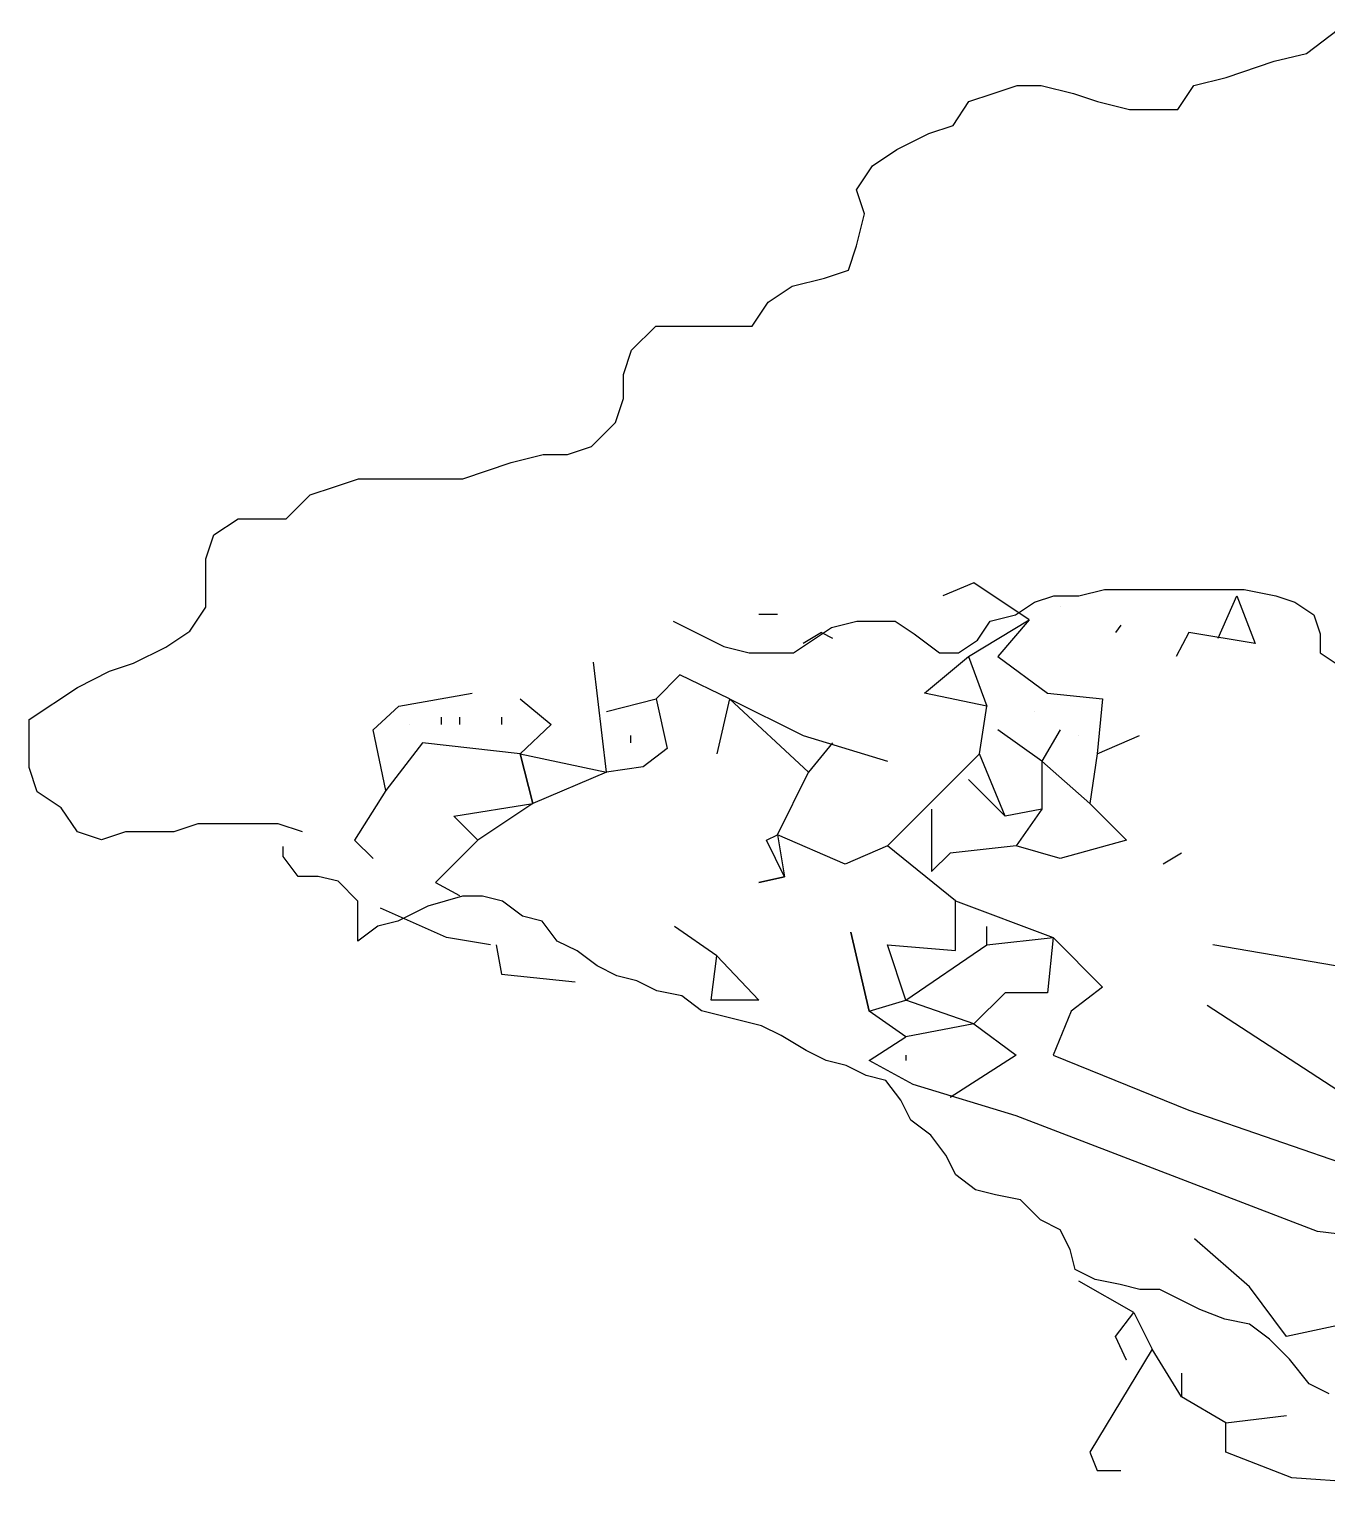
# Model space of a CAD drawing. Header units: inches. Extents: x -902 to 12417, y -2973 to 6117.
# Drawn here: x 1388.4 to 1516.8, y -1993.6 to -1849.2 of the extents above; entities that cross this region are included whole.
import ezdxf

# ---------------------------------------------------------------- set-up
doc = ezdxf.new("R2010")
doc.units = ezdxf.units.IN
doc.header["$MEASUREMENT"] = 0
doc.layers.add('pino marittimo', color=7, linetype='Continuous')

# ---------------------------------------------------------------- blocks, each defined once
blk = doc.blocks.new('alberello')
at = {"layer": 'pino marittimo'}
for p, q in [((150.8236, -0.7261), (150.7927, -0.7388)), ((150.8781, -0.7625), (150.8236, -0.7261)), ((150.909, -0.7497), (150.909, -0.7497)), ((151.0653, -0.7806), (151.0835, -0.7388)), ((151.0835, -0.7388), (151.1017, -0.7861)), ((150.611, -0.757), (150.6292, -0.757)), ((150.8182, -0.7988), (150.8781, -0.7625)), ((150.8781, -0.7625), (150.8472, -0.7988)), ((150.6728, -0.7752), (150.6546, -0.7861)), ((150.6728, -0.7752), (150.6837, -0.7806)), ((150.969, -0.7679), (150.9636, -0.7752)), ((151.0363, -0.7752), (151.0235, -0.7988)), ((151.1017, -0.7861), (151.0363, -0.7752)), ((150.4601, -0.9133), (150.4474, -0.8043)), ((150.7746, -0.8352), (150.8182, -0.7988)), ((150.8182, -0.7988), (150.8363, -0.8479)), ((150.8472, -0.7988), (150.8963, -0.8352)), ((150.5328, -0.817), (150.5092, -0.8406)), ((150.5819, -0.8406), (150.5328, -0.817)), ((150.2548, -0.8479), (150.3275, -0.8352)), ((150.8363, -0.8479), (150.7746, -0.8352)), ((150.8963, -0.8352), (150.9508, -0.8406)), ((150.2293, -0.8715), (150.2548, -0.8479)), ((150.3747, -0.8406), (150.4056, -0.866)), ((150.4601, -0.8533), (150.5092, -0.8406)), ((150.5092, -0.8406), (150.5201, -0.8897)), ((150.5819, -0.8406), (150.5692, -0.8951)), ((150.6601, -0.9133), (150.5819, -0.8406)), ((150.5819, -0.8406), (150.6546, -0.877)), ((150.8291, -0.8951), (150.8363, -0.8479)), ((150.9508, -0.8406), (150.9454, -0.8951)), ((150.2657, -0.866), (150.2657, -0.866)), ((150.2966, -0.8588), (150.2966, -0.866)), ((150.3147, -0.8588), (150.3147, -0.866)), ((150.3565, -0.8588), (150.3565, -0.866)), ((150.4056, -0.866), (150.3747, -0.8951)), ((150.8836, -0.8533), (150.8836, -0.8533)), ((150.242, -0.9315), (150.2293, -0.8715)), ((150.4838, -0.877), (150.4838, -0.8842)), ((150.6546, -0.877), (150.7382, -0.9024)), ((150.8909, -0.9024), (150.8472, -0.8715)), ((150.909, -0.8715), (150.8909, -0.9024)), ((150.9272, -0.877), (150.9272, -0.877)), ((150.9454, -0.8951), (150.9872, -0.877)), ((150.2784, -0.8842), (150.242, -0.9315)), ((150.3747, -0.8951), (150.2784, -0.8842)), ((150.5201, -0.8897), (150.4965, -0.9079)), ((150.6837, -0.8842), (150.6601, -0.9133)), ((150.3747, -0.8951), (150.3874, -0.9442)), ((150.3747, -0.8951), (150.4601, -0.9133)), ((150.3874, -0.9442), (150.3747, -0.8951)), ((150.4965, -0.9079), (150.4601, -0.9133)), ((150.7382, -0.986), (150.8291, -0.8951)), ((150.8545, -0.9569), (150.8291, -0.8951)), ((150.8909, -0.9024), (150.8909, -0.9497)), ((150.8909, -0.9024), (150.9381, -0.9442)), ((150.9454, -0.8951), (150.9381, -0.9442)), ((150.4601, -0.9133), (150.3874, -0.9442)), ((150.6292, -0.9751), (150.6601, -0.9133)), ((150.8545, -0.9569), (150.8182, -0.9206)), ((150.242, -0.9315), (150.2111, -0.9805)), ((150.3093, -0.9569), (150.3874, -0.9442)), ((150.3874, -0.9442), (150.3329, -0.9805)), ((150.7818, -0.9497), (150.7818, -1.0114)), ((150.7818, -0.9497), (150.7818, -0.9497)), ((150.8909, -0.9497), (150.8545, -0.9569)), ((150.8909, -0.9497), (150.8654, -0.986)), ((150.9381, -0.9442), (150.9745, -0.9805)), ((150.3329, -0.9805), (150.3093, -0.9569)), ((150.2111, -0.9805), (150.2293, -0.9987)), ((150.3329, -0.9805), (150.2911, -1.0223)), ((150.3202, -0.9678), (150.3202, -0.9678)), ((150.6183, -0.9805), (150.6292, -0.9751)), ((150.6364, -1.0169), (150.6183, -0.9805)), ((150.6964, -1.0042), (150.6292, -0.9751)), ((150.6292, -0.9751), (150.6364, -1.0169)), ((150.9745, -0.9805), (150.909, -0.9987)), ((150.7382, -0.986), (150.6964, -1.0042)), ((150.8054, -1.0405), (150.7382, -0.986)), ((150.8, -0.9933), (150.7818, -1.0114)), ((150.8654, -0.986), (150.8, -0.9933)), ((150.909, -0.9987), (150.8654, -0.986)), ((151.029, -0.9933), (151.0108, -1.0042)), ((150.2911, -1.0223), (150.3147, -1.0351)), ((150.6364, -1.0169), (150.611, -1.0223)), ((150.611, -1.0223), (150.6364, -1.0169)), ((150.302, -1.0769), (150.2366, -1.0478)), ((150.8054, -1.0405), (150.9018, -1.0769)), ((150.8054, -1.0896), (150.8054, -1.0405)), ((150.5692, -1.095), (150.5274, -1.066)), ((150.8363, -1.0841), (150.8363, -1.066)), ((150.3456, -1.0841), (150.302, -1.0769)), ((150.72, -1.1496), (150.7019, -1.0714)), ((150.7019, -1.0714), (150.72, -1.1496)), ((150.8363, -1.0841), (150.9018, -1.0769)), ((150.9018, -1.0769), (150.8963, -1.1314)), ((150.9018, -1.0769), (150.9508, -1.1259)), ((150.3511, -1.0841), (150.3565, -1.1132)), ((150.5637, -1.1387), (150.5692, -1.095)), ((150.5692, -1.095), (150.611, -1.1387)), ((150.7564, -1.1387), (150.7382, -1.0841)), ((150.7382, -1.0841), (150.8054, -1.0896)), ((150.7564, -1.1387), (150.8363, -1.0841)), ((151.2289, -1.1132), (151.0599, -1.0841)), ((150.3565, -1.1132), (150.4292, -1.1205)), ((150.9508, -1.1259), (150.9199, -1.1496)), ((150.611, -1.1387), (150.5637, -1.1387)), ((150.72, -1.1496), (150.7564, -1.1387)), ((150.8236, -1.1623), (150.7564, -1.1387)), ((150.8545, -1.1314), (150.8236, -1.1623)), ((150.8963, -1.1314), (150.8545, -1.1314)), ((150.7564, -1.175), (150.72, -1.1496)), ((150.9199, -1.1496), (150.9018, -1.1932)), ((151.2416, -1.2659), (151.0544, -1.1441)), ((150.8236, -1.1623), (150.7564, -1.175)), ((150.8236, -1.1623), (150.8654, -1.1932)), ((150.72, -1.1986), (150.7564, -1.175)), ((150.7564, -1.1932), (150.7564, -1.1986)), ((150.8654, -1.1932), (150.8, -1.235)), ((150.9018, -1.1932), (151.0363, -1.2477)), ((150.7636, -1.2223), (150.72, -1.1986)), ((150.8654, -1.2532), (150.7636, -1.2223)), ((151.1635, -1.3677), (150.8654, -1.2532)), ((151.0363, -1.2477), (151.2107, -1.3077)), ((151.3198, -1.3858), (151.1635, -1.3677)), ((151.0962, -1.4222), (151.0417, -1.3749)), ((150.9817, -1.4476), (150.9272, -1.4167)), ((151.1326, -1.4713), (151.0962, -1.4222)), ((150.9636, -1.4713), (150.9817, -1.4476)), ((150.9817, -1.4476), (150.9999, -1.484)), ((150.9745, -1.4949), (150.9636, -1.4713)), ((151.1926, -1.4585), (151.1326, -1.4713)), ((150.9999, -1.484), (150.9381, -1.5858)), ((151.029, -1.5312), (150.9999, -1.484)), ((150.9745, -1.4949), (150.9745, -1.4949)), ((151.029, -1.5076), (151.029, -1.5076)), ((151.029, -1.5076), (151.029, -1.5312)), ((151.0726, -1.5567), (151.029, -1.5312)), ((151.0726, -1.5567), (151.1326, -1.5494)), ((151.0726, -1.5858), (151.0726, -1.5567)), ((150.9381, -1.5858), (150.9454, -1.6039)), ((151.138, -1.6112), (151.0726, -1.5858)), ((150.9454, -1.6039), (150.969, -1.6039)), ((151.2962, -1.6221), (151.138, -1.6112))]:
    blk.add_line(p, q, dxfattribs=at)
for points in [[(150.1594, -0.9723), (150.1355, -0.9643), (150.0561, -0.9643), (150.0323, -0.9723), (149.9846, -0.9723), (149.9608, -0.9802), (149.9369, -0.9723), (149.921, -0.9485), (149.8972, -0.9326), (149.8893, -0.9088), (149.8893, -0.8611), (149.9369, -0.8294), (149.9687, -0.8135), (149.9925, -0.8056), (150.0243, -0.7897), (150.0481, -0.7738), (150.064, -0.75), (150.064, -0.7024), (150.072, -0.6786), (150.0958, -0.6627), (150.1435, -0.6627), (150.1673, -0.6389), (150.1911, -0.6309), (150.215, -0.623), (150.3182, -0.623), (150.3659, -0.6071), (150.3977, -0.5992), (150.4215, -0.5992), (150.4454, -0.5912), (150.4692, -0.5674), (150.4771, -0.5436), (150.4771, -0.5198), (150.4851, -0.496), (150.5089, -0.4722), (150.6042, -0.4722), (150.6201, -0.4484), (150.644, -0.4325), (150.6757, -0.4245), (150.6996, -0.4166), (150.7075, -0.3928), (150.7155, -0.361), (150.7075, -0.3372), (150.7234, -0.3134), (150.7472, -0.2975), (150.779, -0.2816), (150.8029, -0.2737), (150.8187, -0.2499), (150.8426, -0.242), (150.8664, -0.234), (150.8902, -0.234), (150.922, -0.242), (150.9459, -0.2499), (150.9776, -0.2578), (151.0253, -0.2578), (151.0412, -0.234), (151.073, -0.2261), (151.1206, -0.2102), (151.1524, -0.2023), (151.1842, -0.1785)], [(150.526, -0.764), (150.5511, -0.7765), (150.5762, -0.789), (150.6013, -0.7953), (150.6452, -0.7953), (150.664, -0.7828), (150.6828, -0.7702), (150.7079, -0.764), (150.7456, -0.764), (150.7644, -0.7765), (150.7895, -0.7953), (150.8083, -0.7953), (150.8272, -0.7828), (150.8397, -0.764), (150.8648, -0.7577), (150.8836, -0.7451), (150.9025, -0.7389), (150.9275, -0.7389), (150.9526, -0.7326), (151.0907, -0.7326), (151.1221, -0.7389), (151.1409, -0.7451), (151.1597, -0.7577), (151.166, -0.7765), (151.166, -0.7953), (151.1848, -0.8078)], [(151.175, -1.5282), (151.1553, -1.5184), (151.1356, -1.4938), (151.1159, -1.4741), (151.0962, -1.4593), (151.0716, -1.4544), (151.0469, -1.4446), (151.0272, -1.4347), (151.0075, -1.4249), (150.9878, -1.4249), (150.9681, -1.4199), (150.9435, -1.415), (150.9238, -1.4052), (150.9189, -1.3855), (150.909, -1.3658), (150.8893, -1.356), (150.8696, -1.3363), (150.845, -1.3313), (150.8253, -1.3264), (150.8056, -1.3116), (150.7957, -1.292), (150.7809, -1.2723), (150.7612, -1.2575), (150.7514, -1.2378), (150.7366, -1.2181), (150.7169, -1.2132), (150.6972, -1.2034), (150.6775, -1.1984), (150.6578, -1.1886), (150.6331, -1.1738), (150.6134, -1.164), (150.5937, -1.1591), (150.574, -1.1541), (150.5543, -1.1492), (150.5346, -1.1344), (150.51, -1.1295), (150.4903, -1.1197), (150.4706, -1.1148), (150.4509, -1.1049), (150.4312, -1.0901), (150.4115, -1.0803), (150.3967, -1.0606), (150.377, -1.0557), (150.3573, -1.0409), (150.3376, -1.036), (150.3179, -1.036), (150.2834, -1.0458), (150.2538, -1.0606), (150.2341, -1.0655), (150.2144, -1.0803), (150.2144, -1.0409), (150.1947, -1.0212), (150.175, -1.0163), (150.1553, -1.0163), (150.1405, -0.9966), (150.1405, -0.9868)]]:
    blk.add_lwpolyline(points, dxfattribs=at)

msp = doc.modelspace()

# ---------------------------------------------------------------- block references
at = {"xscale": 100, "yscale": 100, "zscale": 100}
msp.add_blockref('alberello', (-13600.48, -1831.38), dxfattribs=at)

doc.saveas('drawing.dxf')
